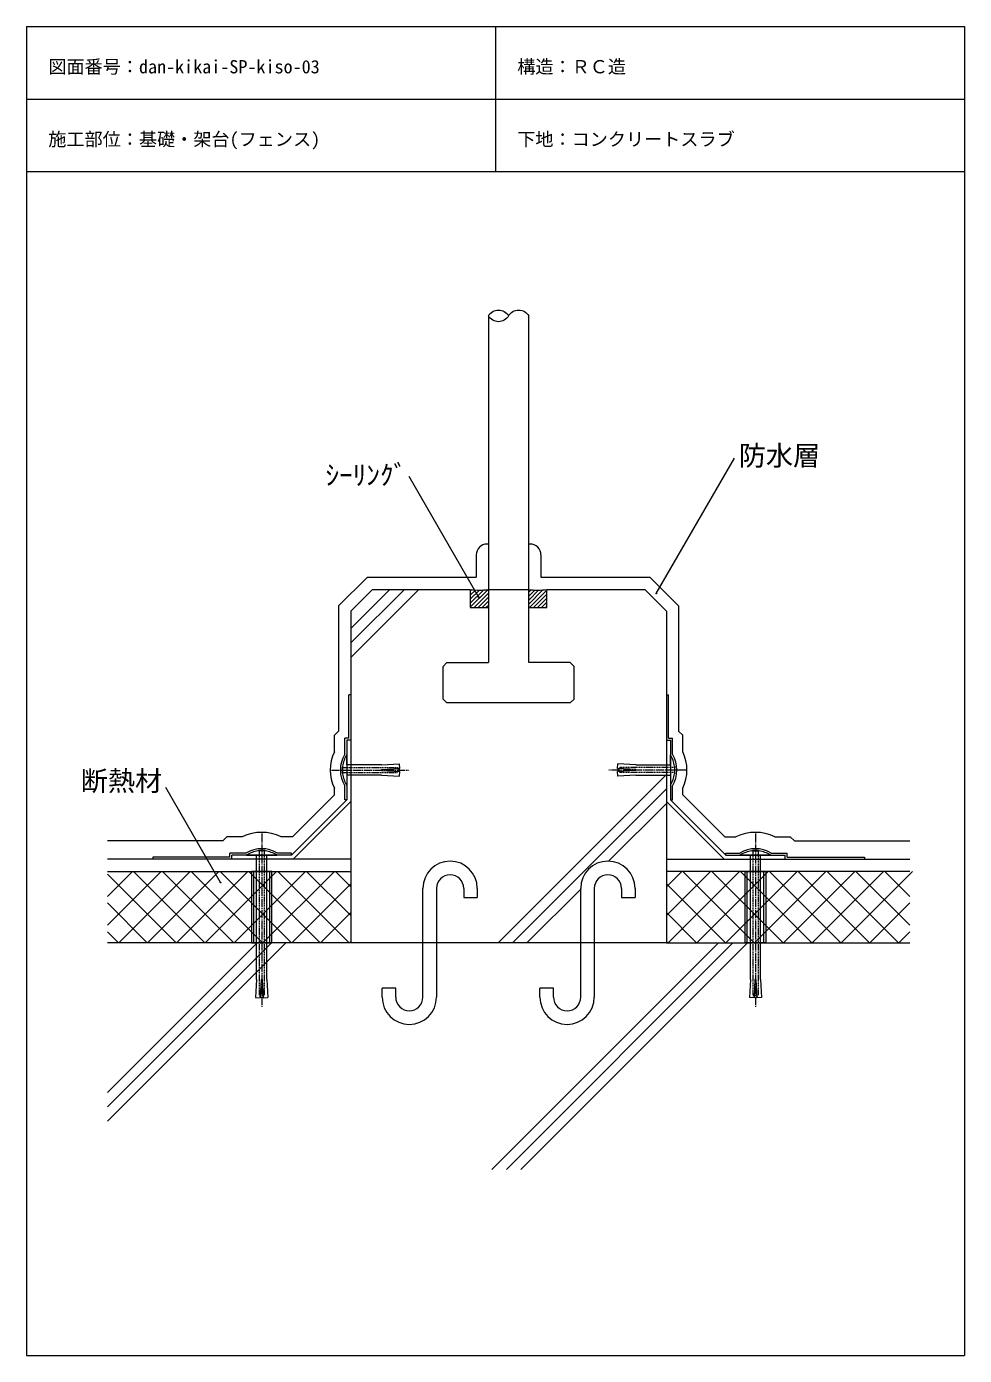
# Model space of a CAD drawing. Units: millimetres, scale not verified. Extents: x -517 to 518, y -673 to 792.
import ezdxf
from ezdxf.enums import TextEntityAlignment as Align

# ---------------------------------------------------------------- set-up
doc = ezdxf.new("R2010")
doc.units = ezdxf.units.MM
doc.header["$PDMODE"] = 32
doc.header["$PDSIZE"] = 0.8
doc.linetypes.add('CHAIN2', pattern=[12, 9, -1, 1, -1])
doc.linetypes.add('DASHED1', pattern=[1.8, 1.2, -0.6])
doc.layers.add('0-0', color=1, linetype='Continuous', lineweight=13)
doc.styles.add('ＭＳ ゴシック', font='')
doc.styles.get('ＭＳ ゴシック').set_extended_font_data('MS Gothic')

msp = doc.modelspace()

# ---------------------------------------------------------------- linework, layer by layer
at = {"layer": '0-0', "color": 7}
for p, q in [((-516.864, 792.357), (-516.864, -673.469)), ((-516.864, 792.357), (-516.864, -673.469)), ((-516.864, 792.357), (517.853, 792.357)), ((0.494, 792.357), (0.494, 632.357)), ((517.853, 792.357), (517.853, -673.469)), ((-516.864, 712.357), (517.853, 712.357)), ((-516.864, 632.357), (517.853, 632.357)), ((177.88, 167.071), (264.026, 316.281)), ((-18.182, 163.141), (-94.845, 295.925)), ((-135.265, 171.513), (-159.13, 147.648)), ((-159.13, 128.302), (-115.919, 171.513)), ((-159.13, 112.392), (-100.009, 171.513)), ((-159.13, 96.483), (-84.099, 171.513)), ((-135.265, 171.513), (-27.293, 171.513)), ((-27.293, 171.513), (-27.293, 151.513)), ((-7.293, 171.513), (37.162, 171.513)), ((57.162, 171.513), (165.134, 171.513)), ((165.134, 171.513), (188.999, 147.648)), ((-159.13, 147.648), (-159.13, -218.29)), ((-27.293, 151.513), (-7.293, 151.513)), ((188.999, 147.648), (188.999, -218.29)), ((-161.38, 7.349), (-161.38, 55.099)), ((-159.13, 55.099), (-161.38, 55.099)), ((188.999, 55.099), (191.249, 55.099)), ((191.249, 7.349), (191.249, 55.099)), ((-161.38, 7.349), (-165.88, 7.349)), ((-165.88, -10.282), (-165.88, 7.349)), ((191.249, 7.349), (195.749, 7.349)), ((195.749, -10.282), (195.749, 7.349)), ((3.395, -218.29), (188.999, -32.686)), ((-303.002, -151.669), (-363.345, -47.151)), ((-165.88, -60.537), (-165.88, -45.156)), ((19.304, -218.29), (188.999, -48.596)), ((195.749, -60.537), (195.749, -45.156)), ((-163.63, -60.537), (-165.88, -60.537)), ((125.205, -128.3), (188.999, -64.506)), ((193.499, -60.537), (195.749, -60.537)), ((-292.519, -123.79), (-377.633, -123.79)), ((-377.633, -123.79), (-377.633, -126.04)), ((-292.519, -123.79), (-292.519, -119.29)), ((-274.888, -119.29), (-292.519, -119.29)), ((-224.633, -119.29), (-240.014, -119.29)), ((-224.633, -121.54), (-224.633, -119.29)), ((254.502, -121.54), (254.502, -119.29)), ((254.502, -119.29), (269.883, -119.29)), ((304.757, -119.29), (322.388, -119.29)), ((322.388, -123.79), (322.388, -119.29)), ((322.388, -123.79), (407.502, -123.79)), ((407.502, -123.79), (407.502, -126.04)), ((35.214, -218.29), (94.84, -158.664)), ((-427.633, -415.239), (-230.685, -218.29)), ((-427.633, -399.329), (-246.595, -218.29)), ((-427.633, -383.419), (-262.505, -218.29)), ((188.999, -218.29), (-159.13, -218.29)), ((-3.388, -468.29), (246.612, -218.29)), ((12.522, -468.29), (262.522, -218.29)), ((28.432, -468.29), (278.432, -218.29)), ((-516.864, -673.469), (517.853, -673.469))]:
    msp.add_line(p, q, dxfattribs=at)
at = {"layer": '0-0', "color": 2}
for p, q in [((-7.293, 473.206), (-6.357, 474.594)), ((-7.293, 473.206), (-7.293, 90.759)), ((-6.357, 471.817), (-7.293, 473.206)), ((-6.357, 474.594), (-5.248, 475.851)), ((-5.248, 470.561), (-6.357, 471.817)), ((-5.248, 475.851), (-3.985, 476.953)), ((-3.985, 469.459), (-5.248, 470.561)), ((-3.985, 476.953), (-2.589, 477.882)), ((-2.589, 468.53), (-3.985, 469.459)), ((-2.589, 477.882), (-1.084, 478.62)), ((-1.084, 478.62), (0.504, 479.157)), ((0.504, 479.157), (2.148, 479.483)), ((2.148, 479.483), (3.821, 479.592)), ((3.821, 479.592), (5.494, 479.483)), ((5.494, 479.483), (7.138, 479.157)), ((7.138, 479.157), (8.726, 478.62)), ((8.726, 478.62), (10.231, 477.882)), ((10.231, 477.882), (11.627, 476.953)), ((11.627, 469.459), (10.231, 468.53)), ((11.627, 476.953), (12.89, 475.851)), ((12.89, 470.561), (11.627, 469.459)), ((12.89, 475.851), (13.999, 474.594)), ((13.999, 471.817), (12.89, 470.561)), ((13.999, 474.594), (14.935, 473.206)), ((14.935, 473.206), (13.999, 471.817)), ((14.935, 473.206), (15.87, 474.594)), ((15.87, 474.594), (16.979, 475.851)), ((16.979, 475.851), (18.242, 476.953)), ((18.242, 476.953), (19.638, 477.882)), ((19.638, 477.882), (21.143, 478.62)), ((21.143, 478.62), (22.731, 479.157)), ((22.731, 479.157), (24.375, 479.483)), ((24.375, 479.483), (26.048, 479.592)), ((26.048, 479.592), (27.721, 479.483)), ((27.721, 479.483), (29.365, 479.157)), ((29.365, 479.157), (30.953, 478.62)), ((30.953, 478.62), (32.458, 477.882)), ((32.458, 477.882), (33.854, 476.953)), ((33.854, 476.953), (35.117, 475.851)), ((35.117, 475.851), (36.227, 474.594)), ((36.227, 474.594), (37.162, 473.206)), ((37.162, 90.759), (37.162, 473.206)), ((-1.084, 467.792), (-2.589, 468.53)), ((0.504, 467.255), (-1.084, 467.792)), ((2.148, 466.929), (0.504, 467.255)), ((3.821, 466.82), (2.148, 466.929)), ((5.494, 466.929), (3.821, 466.82)), ((7.138, 467.255), (5.494, 466.929)), ((8.726, 467.792), (7.138, 467.255)), ((10.231, 468.53), (8.726, 467.792)), ((-7.567, 171.465), (-27.293, 151.739)), ((-25.611, 171.24), (-27.293, 169.558)), ((-12.664, 170.822), (-27.293, 156.194)), ((-21.599, 170.797), (-27.293, 165.103)), ((-17.304, 170.637), (-27.293, 160.649)), ((-7.293, 167.284), (-23.064, 151.513)), ((-7.293, 162.83), (-18.609, 151.513)), ((39.687, 171.123), (37.162, 168.598)), ((52.845, 170.917), (37.162, 155.234)), ((43.756, 170.737), (37.162, 164.143)), ((48.118, 170.645), (37.162, 159.688)), ((57.162, 170.779), (37.896, 151.513)), ((57.162, 166.324), (42.35, 151.513)), ((57.162, 161.869), (46.805, 151.513)), ((-7.293, 158.375), (-14.154, 151.513)), ((-7.293, 153.92), (-9.7, 151.513)), ((57.162, 157.415), (51.26, 151.513)), ((57.162, 152.96), (55.715, 151.513)), ((-53.05, 90.759), (-57.293, 86.516)), ((-53.05, 90.759), (-7.293, 90.759)), ((82.919, 90.759), (37.162, 90.759)), ((82.919, 90.759), (87.162, 86.516)), ((-57.293, 50.547), (-57.293, 86.516)), ((87.162, 50.547), (87.162, 86.516)), ((-57.293, 50.547), (-53.05, 46.305)), ((82.919, 46.305), (-53.05, 46.305)), ((87.162, 50.547), (82.919, 46.305))]:
    msp.add_line(p, q, dxfattribs=at)
at = {"layer": '0-0', "color": 4}
for p, q in [((-7.293, 221.513), (-8.793, 221.513)), ((38.662, 221.513), (37.162, 221.513)), ((-20.793, 209.513), (-20.793, 185.013)), ((-140.857, 185.013), (-172.63, 153.24)), ((-140.857, 185.013), (-20.793, 185.013)), ((170.726, 185.013), (202.499, 153.24)), ((-172.63, 153.24), (-172.63, 15.224)), ((202.499, 153.24), (202.499, 15.224)), ((-177.13, -54.945), (-177.13, -47.777)), ((206.999, -54.945), (206.999, -47.777)), ((-295.894, -101.29), (-300.394, -105.79)), ((-278.955, -101.29), (-295.894, -101.29)), ((308.824, -101.29), (325.763, -101.29)), ((325.763, -101.29), (330.263, -105.79)), ((-300.394, -105.79), (-427.633, -105.79)), ((330.263, -105.79), (457.502, -105.79))]:
    msp.add_line(p, q, dxfattribs=at)
at = {"layer": '0-0', "color": 134}
for p, q in [((-159.13, 5.099), (-159.13, -62.401)), ((188.999, 5.099), (188.999, -62.401)), ((-163.63, -60.537), (-224.633, -121.54)), ((193.499, -60.537), (254.502, -121.54)), ((-224.633, -121.54), (-290.269, -121.54)), ((254.502, -121.54), (320.138, -121.54))]:
    msp.add_line(p, q, dxfattribs=at)
at = {"layer": '0-0'}
for p, q in [((-163.63, -22.094), (-163.63, -10.844)), ((193.499, -22.094), (193.499, -10.844)), ((-168.13, -23.613), (-168.13, -31.825)), ((-125.38, -22.094), (-163.63, -22.094)), ((-125.38, -22.094), (-105.479, -21.051)), ((-125.38, -27.156), (-105.214, -26.1)), ((-125.38, -28.281), (-125.38, -27.156)), ((-125.38, -28.281), (-105.214, -29.338)), ((-105.13, -27.719), (-106.672, -26.176)), ((-105.13, -27.719), (-106.672, -29.262)), ((-105.214, -26.1), (-105.479, -21.051)), ((134.999, -27.719), (136.541, -26.176)), ((134.999, -27.719), (136.541, -29.262)), ((135.083, -26.1), (135.348, -21.051)), ((155.249, -27.156), (135.083, -26.1)), ((155.249, -28.281), (135.083, -29.338)), ((155.249, -22.094), (135.348, -21.051)), ((155.249, -22.094), (193.499, -22.094)), ((155.249, -28.281), (155.249, -27.156)), ((197.999, -23.613), (197.999, -31.825)), ((-163.63, -33.344), (-163.63, -44.594)), ((-125.38, -33.344), (-163.63, -33.344)), ((-125.38, -33.344), (-105.479, -34.387)), ((-105.479, -34.387), (-105.214, -29.338)), ((135.348, -34.387), (135.083, -29.338)), ((155.249, -33.344), (135.348, -34.387)), ((155.249, -33.344), (193.499, -33.344)), ((193.499, -33.344), (193.499, -44.594)), ((-253.345, -117.04), (-261.557, -117.04)), ((283.214, -117.04), (291.426, -117.04)), ((-274.326, -121.54), (-240.576, -121.54)), ((-263.076, -258.79), (-263.076, -121.54)), ((-251.826, -121.602), (-251.826, -121.54)), ((-251.826, -258.79), (-251.826, -121.54)), ((304.195, -121.54), (270.445, -121.54)), ((281.695, -121.602), (281.695, -121.54)), ((281.695, -258.79), (281.695, -121.54)), ((292.945, -258.79), (292.945, -121.54)), ((-266.451, -139.54), (-266.451, -218.29)), ((-248.451, -218.29), (-248.451, -139.54)), ((278.32, -218.29), (278.32, -139.54)), ((296.32, -139.54), (296.32, -218.29)), ((-79.598, -278.29), (-79.598, -158.29)), ((-64.598, -158.29), (-64.598, -278.29)), ((-34.598, -158.29), (-34.598, -168.29)), ((-19.598, -158.29), (-19.598, -168.29)), ((94.466, -278.29), (94.466, -158.29)), ((109.466, -158.29), (109.466, -278.29)), ((139.466, -158.29), (139.466, -168.29)), ((154.466, -158.29), (154.466, -168.29)), ((-34.598, -168.29), (-19.598, -168.29)), ((139.466, -168.29), (154.466, -168.29)), ((-263.076, -258.79), (-264.119, -278.691)), ((-258.014, -258.79), (-259.07, -278.956)), ((-258.014, -258.79), (-256.889, -258.79)), ((-256.889, -258.79), (-255.832, -278.956)), ((-251.826, -258.79), (-250.783, -278.691)), ((281.695, -258.79), (280.652, -278.691)), ((286.758, -258.79), (285.701, -278.956)), ((287.883, -258.79), (286.758, -258.79)), ((287.883, -258.79), (288.939, -278.956)), ((292.945, -258.79), (293.988, -278.691)), ((-257.451, -279.04), (-258.994, -277.498)), ((-257.451, -279.04), (-255.908, -277.498)), ((-109.598, -268.29), (-124.598, -268.29)), ((-124.598, -278.29), (-124.598, -268.29)), ((-109.598, -278.29), (-109.598, -268.29)), ((64.466, -268.29), (49.466, -268.29)), ((49.466, -278.29), (49.466, -268.29)), ((64.466, -278.29), (64.466, -268.29)), ((287.32, -279.04), (285.777, -277.498)), ((287.32, -279.04), (288.863, -277.498)), ((-264.119, -278.691), (-259.07, -278.956)), ((-255.832, -278.956), (-250.783, -278.691)), ((285.701, -278.956), (280.652, -278.691)), ((293.988, -278.691), (288.939, -278.956))]:
    msp.add_line(p, q, dxfattribs=at)
at = {"layer": '0-0', "linetype": 'CHAIN2'}
for p, q in [((-180.483, -27.719), (-95.484, -27.719)), ((210.352, -27.719), (125.353, -27.719)), ((-257.451, -97.791), (-257.451, -289.234)), ((287.32, -97.791), (287.32, -289.234))]:
    msp.add_line(p, q, dxfattribs=at)
at = {"layer": '0-0', "linetype": 'DASHED1'}
for p, q in [((-168.13, -24.906), (-107.942, -24.906)), ((-106.672, -26.176), (-107.942, -24.906)), ((-106.672, -29.262), (-107.942, -30.531)), ((136.541, -26.176), (137.811, -24.906)), ((136.541, -29.262), (137.811, -30.531)), ((197.999, -24.906), (137.811, -24.906)), ((-168.13, -30.531), (-107.942, -30.531)), ((197.999, -30.531), (137.811, -30.531)), ((-260.264, -117.04), (-260.264, -276.228)), ((-254.639, -117.04), (-254.639, -276.228)), ((284.508, -117.04), (284.508, -276.228)), ((290.133, -117.04), (290.133, -276.228)), ((-258.994, -277.498), (-260.264, -276.228)), ((-255.908, -277.498), (-254.639, -276.228)), ((285.777, -277.498), (284.508, -276.228)), ((288.863, -277.498), (290.133, -276.228))]:
    msp.add_line(p, q, dxfattribs=at)
at = {"layer": '0-0', "color": 3}
for p, q in [((-159.13, -126.04), (-427.633, -126.04)), ((188.999, -126.04), (457.502, -126.04))]:
    msp.add_line(p, q, dxfattribs=at)
at = {"layer": '0-0', "color": 6}
for p, q in [((-427.633, -139.54), (-159.13, -139.54)), ((-368.231, -139.54), (-427.633, -198.942)), ((-400.051, -139.54), (-427.633, -167.123)), ((-351.873, -218.29), (-427.633, -142.53)), ((-336.411, -139.54), (-415.161, -218.29)), ((-320.053, -218.29), (-398.803, -139.54)), ((-304.592, -139.54), (-383.342, -218.29)), ((-288.233, -218.29), (-366.983, -139.54)), ((-272.772, -139.54), (-351.522, -218.29)), ((-256.414, -218.29), (-335.164, -139.54)), ((-240.952, -139.54), (-319.702, -218.29)), ((-224.594, -218.29), (-303.344, -139.54)), ((-209.132, -139.54), (-287.882, -218.29)), ((-192.774, -218.29), (-271.524, -139.54)), ((-177.312, -139.54), (-256.062, -218.29)), ((-160.954, -218.29), (-239.704, -139.54)), ((-159.13, -188.295), (-207.884, -139.54)), ((-159.13, -156.476), (-176.065, -139.54)), ((-159.13, -139.54), (-159.13, -218.29)), ((188.999, -156.476), (205.934, -139.54)), ((188.999, -188.295), (237.753, -139.54)), ((188.999, -139.54), (188.999, -218.29)), ((457.502, -139.54), (188.999, -139.54)), ((190.823, -218.29), (269.573, -139.54)), ((207.181, -139.54), (285.931, -218.29)), ((222.643, -218.29), (301.393, -139.54)), ((239.001, -139.54), (317.751, -218.29)), ((254.463, -218.29), (333.213, -139.54)), ((270.821, -139.54), (349.571, -218.29)), ((286.283, -218.29), (365.033, -139.54)), ((302.641, -139.54), (381.391, -218.29)), ((318.102, -218.29), (396.852, -139.54)), ((334.46, -139.54), (413.21, -218.29)), ((349.922, -218.29), (428.672, -139.54)), ((366.28, -139.54), (445.03, -218.29)), ((381.742, -218.29), (460.492, -139.54)), ((398.1, -139.54), (457.502, -198.942)), ((429.92, -139.54), (457.502, -167.123)), ((-159.13, -153.177), (-224.242, -218.29)), ((188.999, -153.177), (254.111, -218.29)), ((-383.693, -218.29), (-427.633, -174.35)), ((413.562, -218.29), (457.502, -174.35)), ((-159.13, -184.997), (-192.423, -218.29)), ((188.999, -184.997), (222.292, -218.29)), ((-415.513, -218.29), (-427.633, -206.17)), ((-159.13, -218.29), (-427.633, -218.29)), ((-159.13, -216.817), (-160.603, -218.29)), ((188.999, -216.817), (190.472, -218.29)), ((188.999, -218.29), (457.502, -218.29)), ((445.382, -218.29), (457.502, -206.17))]:
    msp.add_line(p, q, dxfattribs=at)
at = {"layer": '0-0', "color": 4}
for points in [[(50.662, 209.513), (50.662, 185.013), (170.726, 185.013)], [(-177.13, -7.661), (-177.13, 10.724), (-172.63, 15.224)], [(206.999, -7.661), (206.999, 10.724), (202.499, 15.224)], [(-177.13, -54.945), (-223.475, -101.29), (-235.947, -101.29)], [(206.999, -54.945), (253.344, -101.29), (265.816, -101.29)]]:
    msp.add_lwpolyline(points, dxfattribs=at)
at = {"layer": '0-0', "color": 7}
msp.add_lwpolyline([(37.162, 151.513), (57.162, 151.513), (57.162, 171.513)], dxfattribs=at)
at = {"layer": '0-0', "color": 134}
for points in [[(-159.13, 5.099), (-163.63, 5.099), (-163.63, -60.537)], [(188.999, 5.099), (193.499, 5.099), (193.499, -60.537)], [(-159.13, -62.401), (-222.769, -126.04), (-290.269, -126.04), (-290.269, -121.54)], [(188.999, -62.401), (252.638, -126.04), (320.138, -126.04), (320.138, -121.54)]]:
    msp.add_lwpolyline(points, dxfattribs=at)
at = {"layer": '0-0'}
for points in [[(-268.701, -218.29), (-246.201, -218.29), (-246.201, -139.54), (-268.701, -139.54)], [(298.57, -218.29), (276.07, -218.29), (276.07, -139.54), (298.57, -139.54)]]:
    msp.add_lwpolyline(points, close=True, dxfattribs=at)
at = {"layer": '0-0', "color": 4}
for centre, start, end in [((-8.793, 209.513), 90, 180), ((38.662, 209.513), 0, 90)]:
    msp.add_arc(centre, 12, start, end, dxfattribs=at)
at = {"layer": '0-0'}
for centre, radius, start, end in [((-49.598, -158.29), 30, 0, 180), ((124.466, -158.29), 30, 0, 180), ((-49.598, -158.29), 15, 0, 180), ((124.466, -158.29), 15, 0, 180), ((-94.598, -278.29), 30, 180, 0), ((-94.598, -278.29), 15, 180, 0), ((79.466, -278.29), 30, 180, 0), ((79.466, -278.29), 15, 180, 0)]:
    msp.add_arc(centre, radius, start, end, dxfattribs=at)
at = {"layer": '0-0', "color": 2}
for centre in [(-17.293, 199.042), (47.162, 199.042)]:
    msp.add_ellipse(centre, major_axis=(40.579, 0), ratio=0.7, start_param=4.46338904, end_param=4.96138892, dxfattribs=at)
at = {"layer": '0-0', "color": 4}
for centre, major_axis, ratio, start_param, end_param in [((-105.13, -27.719), (76.772, 0), 0.752753, 2.7871391, 3.49604621), ((134.999, -27.719), (-76.772, 0), 0.752753, 2.7871391, 3.49604621), ((-257.451, -180.04), (0, -83.522), 0.772735, 2.80190909, 3.48127621), ((287.32, -180.04), (0, -83.522), 0.772735, 2.80190909, 3.48127621)]:
    msp.add_ellipse(centre, major_axis=major_axis, ratio=ratio, start_param=start_param, end_param=end_param, dxfattribs=at)
at = {"layer": '0-0', "color": 7}
for centre, major_axis in [((-105.13, -27.719), (65.522, 0)), ((134.999, -27.719), (-65.522, 0)), ((-257.451, -180.04), (0, -65.522)), ((287.32, -180.04), (0, -65.522))]:
    msp.add_ellipse(centre, major_axis=major_axis, ratio=0.710302, start_param=2.75756449, end_param=3.52562082, dxfattribs=at)
at = {"layer": '0-0'}
for centre, major_axis, ratio, start_param, end_param in [((-105.13, -27.719), (63.272, 0), 0.7, 2.75070929, 3.04875677), ((134.999, -27.719), (-63.272, 0), 0.7, 3.23442854, 3.53247602), ((-168.13, -27.719), (0, 4.5), 0.125, 0.73868261, 2.40291004), ((-163.63, -10.844), (0, 16.696), 0.5, 2.51742412, 2.57227946), ((193.499, -10.844), (0, 16.696), 0.5, 3.71090584, 3.76576118), ((197.999, -27.719), (0, 4.5), 0.125, 3.88027527, 5.54450269), ((-163.63, -44.594), (0, 16.696), 0.5, 0.56931319, 0.62416853), ((-105.13, -27.719), (63.272, 0), 0.7, 3.23442854, 3.53247602), ((134.999, -27.719), (-63.272, 0), 0.7, 2.75070929, 3.04875677), ((193.499, -44.594), (0, 16.696), 0.5, 5.65901678, 5.71387212), ((-257.451, -180.04), (0, -63.272), 0.7, 3.23442854, 3.52525473), ((-257.451, -117.04), (4.5, 0), 0.125, 0.73868261, 2.40291004), ((-274.326, -121.54), (16.696, 0), 0.5, 0.56931319, 0.62416853), ((-240.576, -121.54), (16.696, 0), 0.5, 2.51742412, 2.57227946), ((-257.451, -180.04), (0, -63.272), 0.7, 2.75070929, 3.04875677), ((287.32, -180.04), (0, -63.272), 0.7, 3.23442854, 3.53247602), ((287.32, -117.04), (-4.5, 0), 0.125, 3.88027527, 5.54450269), ((270.445, -121.54), (-16.696, 0), 0.5, 3.71090584, 3.76576118), ((304.195, -121.54), (-16.696, 0), 0.5, 5.65901678, 5.71387212), ((287.32, -180.04), (0, -63.272), 0.7, 2.75793057, 3.04875677), ((-257.451, -180.04), (0, -63.272), 0.7, 3.52525473, 3.53247602), ((287.32, -180.04), (0, -63.272), 0.7, 2.75070929, 2.75793057)]:
    msp.add_ellipse(centre, major_axis=major_axis, ratio=ratio, start_param=start_param, end_param=end_param, dxfattribs=at)
at = {"layer": '0-0', "color": 7}
for p in [(-18.182, 163.141), (177.88, 167.071), (-303.002, -151.669)]:
    msp.add_point(p, dxfattribs=at)

# ---------------------------------------------------------------- texts
at = {"layer": '0-0', "color": 7, "style": 'ＭＳ ゴシック'}
for s, height, p in [('図面番号：dan-kikai-SP-kiso-03', 14.66, (-492.864, 736.357)), ('構造：ＲＣ造', 14.66, (24.494, 736.357)), ('施工部位：基礎・架台(フェンス)', 14.66, (-492.864, 656.357)), ('下地：コンクリートスラブ', 14.66, (24.494, 656.357)), ('防水層', 21.99, (268.804, 301.505)), ('ｼｰﾘﾝｸﾞ', 21.99, (-187.001, 280.037)), ('断熱材', 21.99, (-457.18, -57.301))]:
    msp.add_text(s, height=height, dxfattribs=at).set_placement(p, align=Align.BOTTOM_LEFT)

doc.saveas('drawing.dxf')
